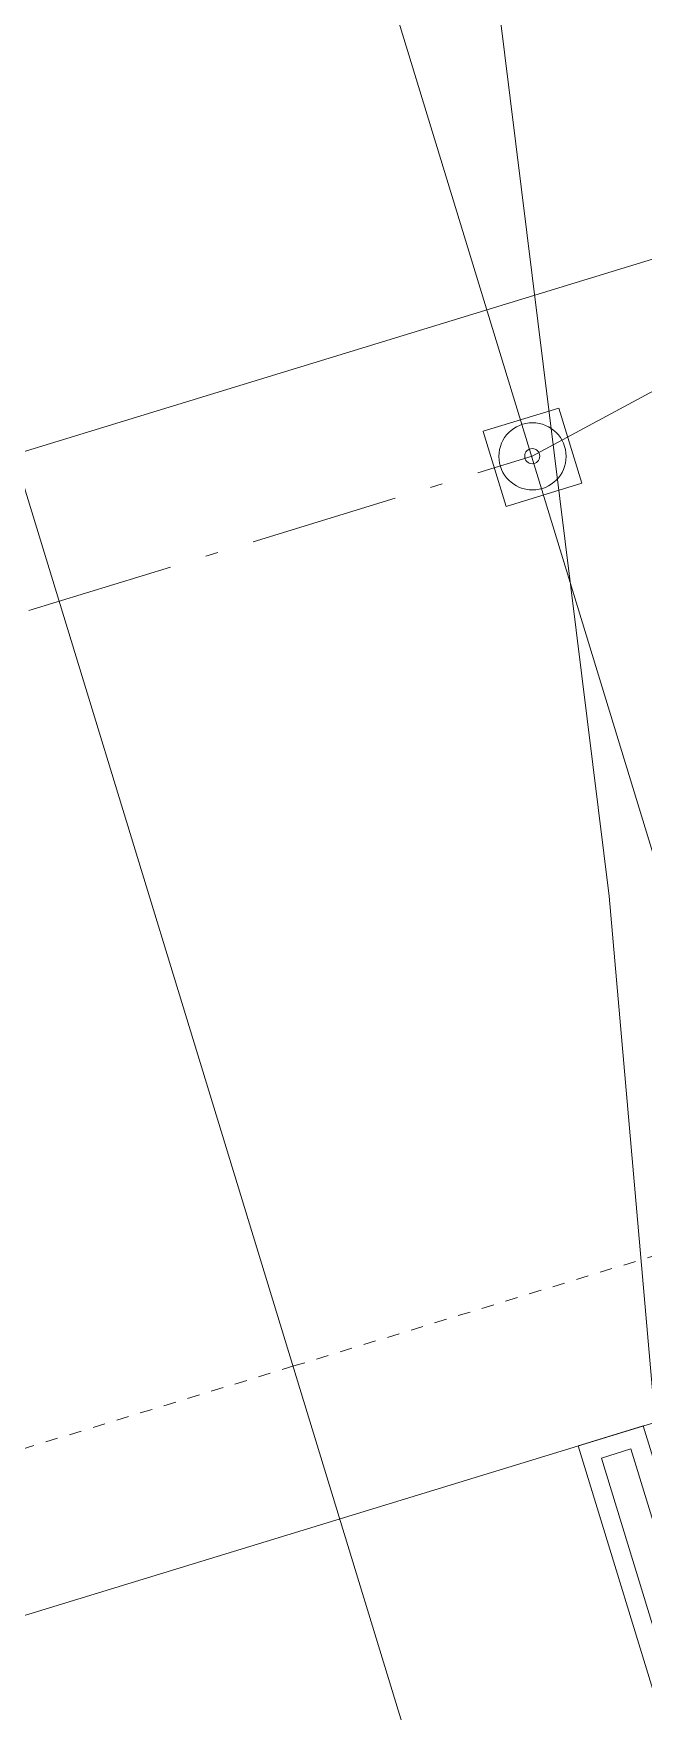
# Model space of a CAD drawing. Header units: metres. Extents: x 0 to 551036, y 0 to 1845929.
# Drawn here: x 547470.89 to 547475.83, y 1841912.22 to 1841925.79 of the extents above; entities that cross this region are included whole.
import ezdxf

# ---------------------------------------------------------------- set-up
doc = ezdxf.new("R2010")
doc.units = ezdxf.units.M
doc.header["$MEASUREMENT"] = 0
doc.linetypes.add('02 Xref HH1 MBXD$0$HIDDEN', pattern=[0.375, 0.25, -0.125])
doc.linetypes.add('02 Xref Nha dieu hanh$0$ACAD_ISO10W100', pattern=[18, 12, -3, 0, -3])
for name, color, linetype, lineweight in [('_0', 7, 'Continuous', 0), ('Level 10', 7, 'Continuous', 0), ('Level 62', 7, 'Continuous', 0)]:
    doc.layers.add(name, color=color, linetype=linetype, lineweight=lineweight)

# ---------------------------------------------------------------- blocks, each defined once
blk = doc.blocks.new('BAR')
at = {"color": 3, "lineweight": 13, "elevation": 0, "flags": 128}
blk.add_lwpolyline([(470460, 2656389), (926264, 2656389)], dxfattribs=at)
at = {"color": 2, "lineweight": 13, "elevation": 0, "flags": 128}
blk.add_lwpolyline([(470459, 2616389), (926264, 2616390)], dxfattribs=at)
blk = doc.blocks.new('jx')
at = {"color": 1, "lineweight": 13, "elevation": 0, "flags": 128}
blk.add_lwpolyline([(658355, 3104299), (658356, 2768493)], dxfattribs=at)
at = {"color": 2, "lineweight": 13, "elevation": 0, "flags": 128}
blk.add_lwpolyline([(738349, 3104299), (738349, 2768493)], dxfattribs=at)
blk = doc.blocks.new('Substation')
at = {"linetype": 'ByBlock', "lineweight": -2}
for p, q in [((3138908.667, 2124061.947, 0), (3138908.66, 2124061.941, 0)), ((3138908.66, 2124061.941, 0), (3138908.66, 2124055.533, 0)), ((3138915.004, 2124061.947, 0), (3138908.667, 2124061.947, 0)), ((3138915.004, 2124061.947, 0), (3138915.01, 2124061.941, 0)), ((3138915.01, 2124061.941, 0), (3138915.01, 2124055.533, 0)), ((3138908.66, 2124055.533, 0), (3138908.667, 2124055.527, 0)), ((3138915.004, 2124055.527, 0), (3138908.667, 2124055.527, 0)), ((3138915.01, 2124055.533, 0), (3138915.004, 2124055.527, 0))]:
    blk.add_line(p, q, dxfattribs=at)
at = {"linetype": '02 Xref HH1 MBXD$0$HIDDEN', "elevation": 0}
blk.add_lwpolyline([(3138834.685, 2123996.243), (3138847.215, 2124033.786), (3138847.221, 2124098.694), (3138847.221, 2124138.769), (3138834.706, 2124183.794)], dxfattribs=at)
at = {"linetype": '02 Xref Nha dieu hanh$0$ACAD_ISO10W100', "elevation": 0}
blk.add_lwpolyline([(3138911.9, 2124139.343), (3138911.925, 2124058.731), (3138924.421, 2123996.339)], dxfattribs=at)
at = {"linetype": 'ByBlock', "lineweight": -2}
for centre, radius in [((3138911.903, 2124058.716, 0), 2.718), ((3138911.925, 2124058.731, 0), 0.611)]:
    blk.add_circle(centre, radius, dxfattribs=at)
at = {"layer": 'Level 62', "lineweight": 13}
for p, q in [((3138699.414, 2124078.578, 0), (3138834.321, 2124078.578, 0)), ((3138834.321, 2124073.078, 0), (3138834.321, 2124078.578, 0)), ((3138698.793, 2124077.078, 0), (3138832.821, 2124077.078, 0)), ((3138832.821, 2124074.578, 0), (3138832.821, 2124077.078, 0)), ((3138832.821, 2124074.578, 0), (3138698.793, 2124074.578, 0)), ((3138834.321, 2124073.078, 0), (3138699.414, 2124073.078, 0))]:
    blk.add_line(p, q, dxfattribs=at)
at = {"linetype": '02 Xref HH1 MBXD$0$HIDDEN', "xscale": 0.001, "yscale": 0.001, "zscale": 0.001}
for p in [(3138095.963, 2121272.398, 0), (3138265.963, 2121272.398, 0)]:
    blk.add_blockref('jx', p, dxfattribs=at)
at = {"xscale": 0.001, "yscale": 0.001, "zscale": 0.001}
blk.add_blockref('BAR', (3138095.963, 2121442.398, 0), dxfattribs=at)

msp = doc.modelspace()

# ---------------------------------------------------------------- block references
at = {"layer": '_0', "xscale": 0.1, "yscale": 0.1, "zscale": 0.1, "rotation": 107.0123114188912}
msp.add_blockref('Substation', (842423.72785, 1603911.5666), dxfattribs=at)

# ---------------------------------------------------------------- next in the draw order: linework, layer by layer
at = {"layer": 'Level 10', "color": 5, "linetype": 'Continuous', "lineweight": 0, "flags": 128}
msp.add_lwpolyline([(547474.35, 1841928.48), (547475.55, 1841918.81), (547476.52, 1841907.77), (547480.0721, 1841874.519), (547481.34, 1841862.65), (547485.74, 1841832.73)], dxfattribs=at)

doc.saveas('drawing.dxf')
